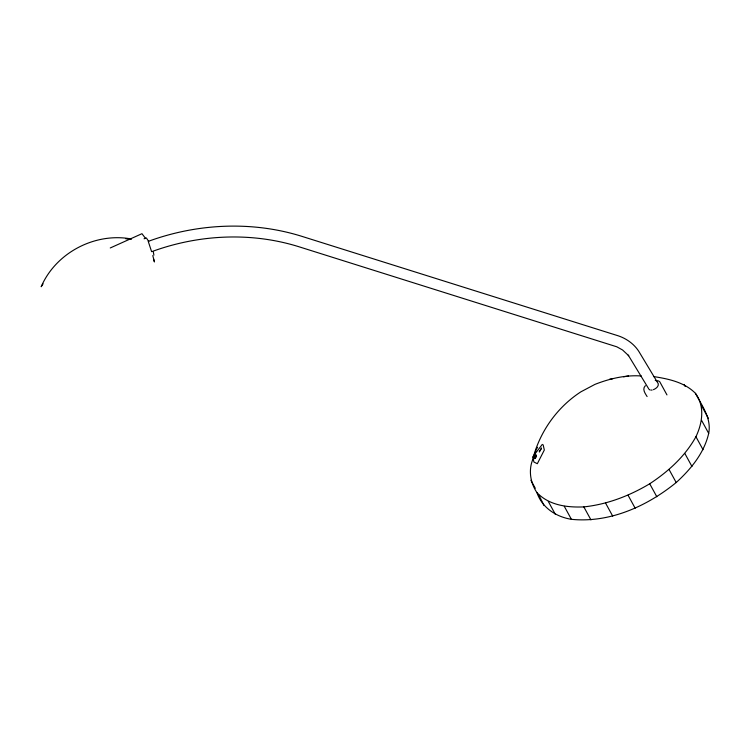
<?xml version="1.0" encoding="UTF-8"?>
<svg xmlns="http://www.w3.org/2000/svg" width="746" height="746" viewBox="0 0 746 746"><rect width="100%" height="100%" fill="white"/><g stroke="black" fill="none" stroke-linecap="round" stroke-linejoin="round"><path stroke-width="1.12" d="M153.9 255.132L153.34 252.036M533.231 457.466C540.449 430.731 557.663 406.85 580.92 391.809L594.963 384.376C609.641 378.614 625.493 374.828 641.355 375.984M533.008 458.949C528.243 469.933 530.294 482.755 536.896 492.556C542.062 507.709 556.059 516.857 571.408 519.319C609.678 523.16 647.034 506.254 676.202 482.531C690.88 469.122 704.121 453.167 708.7 433.37C711.619 418.236 702.061 405.945 695.431 393.31C684.408 382.148 668.425 378.884 653.459 376.534M534.136 455.675L536.02 450.23M536.896 492.556C548.972 505.34 567.128 507.625 583.838 506.898C607.309 504.417 629.54 495.82 649.71 483.772C668.257 471.556 685.108 456.356 695.934 436.727C702.443 423.029 705.017 406.272 695.431 393.31M43.072 283.862L41.179 286.734C55.894 252.652 95.068 232.211 131.482 238.99L125.897 238.823M536.393 449.139L537.624 447.274M645.383 385.673C641.868 389.076 645.131 393.366 647.099 396.555M542.295 444.392L532.737 456.841L533.912 462.026L537.325 463.714L544.328 450.006L543.144 444.812M653.44 389.664C655.781 388.694 658.849 386.596 658.261 383.705L638.772 351.31C633.997 343.943 626.519 338.609 618.247 335.821L301.421 236.202C251.644 220.741 197 223.492 148.24 241.368L151.55 251.495M110.259 247.961L141.954 233.694L145.386 238.151M144.071 238.795L146.403 237.993L148.734 241.508M151.718 251.663C198.492 234.468 250.945 231.801 298.698 246.674L616.783 346.797L622.574 349.986L628.701 355.739L628.244 355.133L648.759 388.908M609.538 379.266L612.708 378.716M623.637 376.814L628.542 375.965M650.997 390.111L652.172 390.018M655.24 380.46L658.699 380.992L659.809 381.859L666.961 394.914M649.225 389.533L649.99 389.944M701.417 405.572L708.532 418.571M684.054 384.432L685.145 386.428M701.585 420.38L708.7 433.37M695.934 436.727L703.049 449.717M684.856 453.493L691.962 466.483M669.087 469.542L676.202 482.531M649.71 483.772L656.825 496.771M628.057 495.223L635.172 508.222M605.584 503.112L612.699 516.101M583.838 506.898L590.953 519.887M564.293 506.329L571.408 519.319M548.282 501.433L555.397 514.423M530.919 480.293L535.292 488.285M539.032 495.325L544.011 505.546M153.48 258.815L154.441 261.958L152.79 255.58M541.512 448.169L539.33 451.824L541.512 448.169M535.19 458.258A2.089 0.839 -63.7 0 0 536.253 454.995A2.089 0.839 -63.7 0 0 534.192 457.046A2.089 0.839 -63.7 0 0 535.19 458.258M535.218 457.783A1.445 0.578 -63.7 0 0 535.926 455.526A1.445 0.578 -63.7 0 0 534.5 456.99A1.445 0.578 -63.7 0 0 535.218 457.783"/></g></svg>
